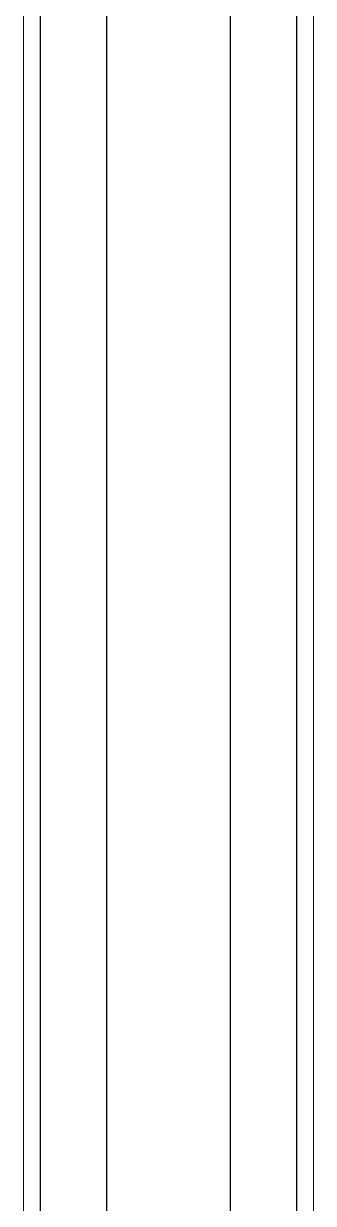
# Model space of a CAD drawing. Header units: inches. Extents: x -536 to 545, y -65 to 280.
# Drawn here: x 66.22 to 67.97, y 26.62 to 33.75 of the extents above; entities that cross this region are included whole.
import ezdxf

# ---------------------------------------------------------------- set-up
doc = ezdxf.new("R2010")
doc.units = ezdxf.units.IN
doc.header["$MEASUREMENT"] = 0
doc.layers.add('A-DOOR', color=31, linetype='Continuous', lineweight=13)

# ---------------------------------------------------------------- blocks, each defined once
blk = doc.blocks.new('Door-Exterior-Simpson-Craftsman - 6803 Craftsman 36x96-1232316-Fireplace - West')
at = {"layer": 'A-DOOR', "lineweight": 9}
for p, q in [((66.2222, 12.4375), (66.2222, 68.8125)), ((66.3218, 68.8125), (66.3218, 12.4375)), ((66.3238, 12.452), (66.3238, 68.798)), ((67.8707, 68.798), (67.8707, 12.452)), ((67.8727, 12.4375), (67.8727, 68.8125)), ((67.9722, 68.8125), (67.9722, 12.4375))]:
    blk.add_line(p, q, dxfattribs=at)
at = {"layer": 'A-DOOR', "lineweight": 30}
for p, q in [((66.7222, 68.8125), (66.7222, 12.4375)), ((67.4722, 12.4375), (67.4722, 68.8125))]:
    blk.add_line(p, q, dxfattribs=at)

msp = doc.modelspace()

# ---------------------------------------------------------------- block references
at = {"layer": 'A-DOOR', "lineweight": 9}
msp.add_blockref('Door-Exterior-Simpson-Craftsman - 6803 Craftsman 36x96-1232316-Fireplace - West', (0, 0), dxfattribs=at)

doc.saveas('drawing.dxf')
